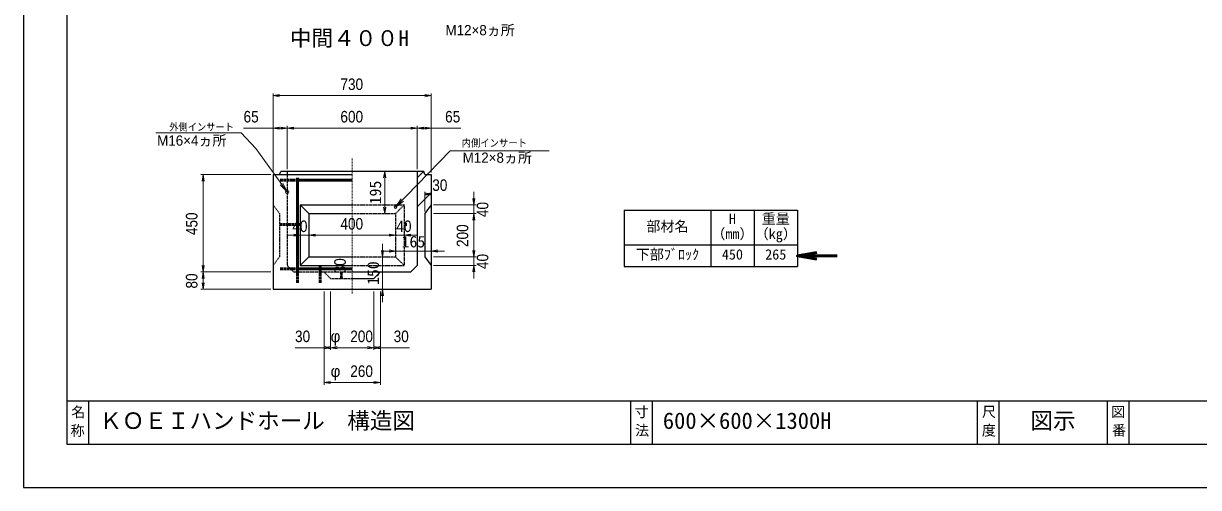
# Model space of a CAD drawing. Units: millimetres, scale not verified. Extents: x -210 to 210, y -148 to 148.
# Drawn here: x -210 to 61.1, y -148.5 to -41.3 of the extents above; entities that cross this region are included whole.
import ezdxf
from ezdxf.enums import TextEntityAlignment as Align

# ---------------------------------------------------------------- set-up
doc = ezdxf.new("R2010")
doc.units = ezdxf.units.MM
doc.linetypes.add('USER1', pattern=[12.95, 6.35, -3.175, 0.25, -3.175])
doc.linetypes.add('USER2', pattern=[4.7625, 3.175, -1.5875])
doc.layers.add('0-0', color=7, linetype='Continuous')
for name, color, linetype, lineweight in [('0-1_0', 9, 'Continuous', 25), ('0-2_dims', 2, 'Continuous', 13), ('0-3_pen1実線', 4, 'Continuous', 13), ('0-4_pen2実線', 3, 'Continuous', 13), ('0-5_pen3実線', 7, 'Continuous', 25), ('0-6_pen4実線', 6, 'Continuous', 25), ('0-7_pen1一点', 4, 'USER1', 13), ('0-8_pen2破線', 3, 'USER2', 25), ('0-A_鉄筋 1', 7, 'Continuous', 50), ('0-B_鉄筋 2', 7, 'USER2', 50)]:
    doc.layers.add(name, color=color, linetype=linetype, lineweight=lineweight)
doc.styles.add('ＭＳ ゴシック', font='')
doc.styles.add('ＭＳ Ｐゴシック', font='')
doc.styles.get('ＭＳ ゴシック').set_extended_font_data('MS Gothic')
doc.styles.get('ＭＳ Ｐゴシック').set_extended_font_data('MS PGothic')

# ---------------------------------------------------------------- blocks, each defined once
blk = doc.blocks.new('部分図 1')
at = {"layer": '0-1_0'}
blk.add_lwpolyline([(0, 0), (8400, 0), (8400, 5940), (0, 5940)], close=True, dxfattribs=at)
at = {"layer": '0-2_dims'}
for p, q in [((1151.7, 1456), (1151.7, 1820.95)), ((1881.7, 1810.95), (1151.7, 1810.95)), ((1881.7, 1456), (1881.7, 1820.95)), ((1151.7, 1660.95), (1015.3, 1660.95)), ((1151.7, 1456), (1151.7, 1670.95)), ((1151.7, 1660.95), (1216.7, 1660.95)), ((1216.7, 1471), (1216.7, 1670.95)), ((1216.7, 1471), (1216.7, 1670.95)), ((1216.7, 1660.95), (1816.7, 1660.95)), ((1816.7, 1471), (1816.7, 1670.95)), ((1816.7, 1471), (1816.7, 1670.95)), ((1881.7, 1456), (1881.7, 1670.95)), ((1141.7, 1446), (818.7, 1446)), ((828.7, 996), (828.7, 1446)), ((1851.7, 1276), (1851.7, 1366.1)), ((1851.7, 1356.1), (1881.7, 1356.1)), ((1881.7, 1316), (1881.7, 1366.1)), ((2078.05, 1306), (2078.05, 1366)), ((1891.7, 1306), (2088.05, 1306)), ((2078.05, 1266), (2078.05, 1306)), ((1891.7, 1266), (2088.05, 1266)), ((1891.7, 1266), (2088.05, 1266)), ((2078.05, 1266), (2078.05, 1206)), ((2078.05, 1266), (2078.05, 1066)), ((1276.7, 1166), (1216.7, 1166)), ((1276.7, 1166), (1276.7, 1156)), ((1316.7, 1166), (1276.7, 1166)), ((1316.7, 1166), (1316.7, 1176)), ((1316.7, 1166), (1316.7, 1156)), ((1316.7, 1166), (1376.7, 1166)), ((1316.7, 1166), (1716.7, 1166)), ((1716.7, 1166), (1656.7, 1166)), ((1716.7, 1166), (1716.7, 1176)), ((1716.7, 1166), (1716.7, 1176)), ((1716.7, 1166), (1756.7, 1166)), ((1756.7, 1166), (1756.7, 1176)), ((1756.7, 1166), (1816.7, 1166)), ((2078.05, 1066), (2078.05, 1126)), ((1891.7, 1066), (2088.05, 1066)), ((1891.7, 1066), (2088.05, 1066)), ((2078.05, 1066), (2078.05, 1026)), ((1141.7, 996), (818.7, 996)), ((1141.7, 996), (818.7, 996)), ((828.7, 916), (828.7, 996)), ((1466.7, 996), (1476.7, 996)), ((1891.7, 1026), (2088.05, 1026)), ((2078.05, 1026), (2078.05, 966)), ((1466.7, 971.45), (1466.7, 966)), ((1466.7, 966), (1476.7, 966)), ((1141.7, 916), (818.7, 916)), ((1386.7, 906), (1386.7, 475)), ((1386.7, 906), (1386.7, 636)), ((1416.7, 906), (1416.7, 636)), ((1416.7, 906), (1416.7, 636)), ((1616.7, 906), (1616.7, 636)), ((1616.7, 906), (1616.7, 636)), ((1646.7, 906), (1646.7, 636)), ((1646.7, 906), (1646.7, 475)), ((1416.7, 646), (1616.7, 646)), ((1416.7, 646), (1416.7, 646)), ((1616.7, 646), (1616.7, 646)), ((1386.7, 485), (1646.7, 485))]:
    blk.add_line(p, q, dxfattribs=at)
at = {"layer": '0-2_dims', "lineweight": 18}
for p, q in [((1003.7, 1638.99), (610.78, 1638.99)), ((2013.7, 1556.42), (2424.68, 1556.42)), ((1645.7, 1461), (1676.7, 1461)), ((1666.7, 1461), (1666.7, 1266)), ((1666.7, 1266), (1676.7, 1266)), ((1656.7, 1066), (1656.7, 1126)), ((1716.7, 1093), (1656.7, 1093)), ((1716.7, 1106), (1716.7, 1083)), ((1716.7, 1093), (1881.7, 1093)), ((1881.7, 1093), (1881.7, 1083)), ((1881.7, 1093), (1941.7, 1093)), ((1656.7, 1066), (1666.7, 1066)), ((1656.7, 1066), (1656.7, 916)), ((1656.7, 916), (1666.7, 916)), ((1656.7, 916), (1656.7, 856))]:
    blk.add_line(p, q, dxfattribs=at)
at = {"layer": '0-2_dims', "lineweight": 50}
blk.add_line((3571.05, 1070.59), (3754, 1070.59), dxfattribs=at)
at = {"layer": '0-2_dims'}
for points in [[(1181.7, 1815.95), (1151.7, 1810.95), (1181.7, 1805.95)], [(1851.7, 1805.95), (1881.7, 1810.95), (1851.7, 1815.95)], [(1216.7, 1366), (1071.77, 1566), (1003.7, 1638.99)], [(1181.7, 1665.95), (1151.7, 1660.95), (1181.7, 1655.95)], [(1186.7, 1655.95), (1216.7, 1660.95), (1186.7, 1665.95)], [(1246.7, 1665.95), (1216.7, 1660.95), (1246.7, 1655.95)], [(1786.7, 1655.95), (1816.7, 1660.95), (1786.7, 1665.95)], [(1846.7, 1665.95), (1816.7, 1660.95), (1846.7, 1655.95)], [(1816.7, 1660.95), (1881.7, 1660.95), (2018.1, 1660.95)], [(1851.7, 1655.95), (1881.7, 1660.95), (1851.7, 1665.95)], [(1716.7, 1296), (1968.7, 1556.42), (2013.7, 1556.42)], [(833.7, 1416), (828.7, 1446), (823.7, 1416)], [(1184.22, 1398.04), (1216.7, 1366), (1196.37, 1406.84)], [(1881.7, 1361.1), (1851.7, 1356.1), (1881.7, 1351.1)], [(1851.7, 1351.1), (1881.7, 1356.1), (1851.7, 1361.1)], [(1742.6, 1333.55), (1716.7, 1296), (1753.38, 1323.12)], [(2073.05, 1336), (2078.05, 1306), (2083.05, 1336)], [(2083.05, 1236), (2078.05, 1266), (2073.05, 1236)], [(2083.05, 1236), (2078.05, 1266), (2073.05, 1236)], [(1246.7, 1161), (1276.7, 1166), (1246.7, 1171)], [(1346.7, 1171), (1316.7, 1166), (1346.7, 1161)], [(1346.7, 1171), (1316.7, 1166), (1346.7, 1161)], [(1686.7, 1161), (1716.7, 1166), (1686.7, 1171)], [(1686.7, 1161), (1716.7, 1166), (1686.7, 1171)], [(1786.7, 1171), (1756.7, 1166), (1786.7, 1161)], [(2073.05, 1096), (2078.05, 1066), (2083.05, 1096)], [(2073.05, 1096), (2078.05, 1066), (2083.05, 1096)], [(823.7, 1026), (828.7, 996), (833.7, 1026)], [(833.7, 966), (828.7, 996), (823.7, 966)], [(1471.7, 966), (1466.7, 996), (1461.7, 966)], [(1461.7, 996), (1466.7, 966), (1471.7, 996)], [(2083.05, 996), (2078.05, 1026), (2073.05, 996)], [(823.7, 946), (828.7, 916), (833.7, 946)], [(1386.7, 641), (1416.7, 646), (1386.7, 651)], [(1416.7, 651), (1386.7, 646), (1416.7, 641)], [(1446.7, 651), (1416.7, 646), (1446.7, 641)], [(1586.7, 641), (1616.7, 646), (1586.7, 651)], [(1646.7, 651), (1616.7, 646), (1646.7, 641)], [(1616.7, 641), (1646.7, 646), (1616.7, 651)], [(1416.7, 646), (1386.7, 646), (1252.82, 646)], [(1616.7, 646), (1646.7, 646), (1780.58, 646)], [(1416.7, 490), (1386.7, 485), (1416.7, 480)], [(1616.7, 480), (1646.7, 485), (1616.7, 490)]]:
    blk.add_lwpolyline(points, dxfattribs=at)
at = {"layer": '0-2_dims', "lineweight": 18}
for points in [[(1671.7, 1431), (1666.7, 1461), (1661.7, 1431)], [(1661.7, 1296), (1666.7, 1266), (1671.7, 1296)], [(1651.7, 1096), (1656.7, 1066), (1661.7, 1096)], [(1686.7, 1088), (1716.7, 1093), (1686.7, 1098)], [(1911.7, 1098), (1881.7, 1093), (1911.7, 1088)], [(1661.7, 886), (1656.7, 916), (1651.7, 886)]]:
    blk.add_lwpolyline(points, dxfattribs=at)
at = {"layer": '0-2_dims', "lineweight": 50}
blk.add_lwpolyline([(3661.05, 1085.59), (3571.05, 1070.59), (3661.05, 1055.59)], dxfattribs=at)
at = {"layer": '0-3_pen1実線'}
for p, q in [((1816.7, 1431.59), (1846.11, 1461)), ((1816.7, 1296.89), (1881.7, 1361.89))]:
    blk.add_line(p, q, dxfattribs=at)
at = {"layer": '0-4_pen2実線'}
for centre, radius in [((1216.7, 1366), 8), ((1716.7, 1296), 6)]:
    blk.add_circle(centre, radius, dxfattribs=at)
at = {"layer": '0-5_pen3実線'}
for p, q in [((1151.7, 1446), (1516.7, 1446)), ((1151.7, 1446), (1151.7, 916)), ((1181.7, 1446), (1186.7, 1461)), ((1846.7, 1461), (1186.7, 1461)), ((1816.7, 1461), (1816.7, 1026)), ((1851.7, 1446), (1846.7, 1461)), ((1851.7, 1446), (1881.7, 1446)), ((1881.7, 1446), (1881.7, 916)), ((1276.7, 1306), (1516.7, 1306)), ((1276.7, 1306), (1316.7, 1266)), ((1881.7, 1306), (1851.7, 1266)), ((1316.7, 1266), (1316.7, 1066)), ((1316.7, 1266), (1516.7, 1266)), ((1851.7, 1266), (1851.7, 1066)), ((3171.05, 1281.59), (3171.05, 1021.59)), ((3371.05, 1281.59), (3371.05, 1021.59)), ((2771.05, 1121.59), (3571.05, 1121.59)), ((1276.7, 1026), (1316.7, 1066)), ((1316.7, 1066), (1516.7, 1066)), ((1851.7, 1066), (1881.7, 1026)), ((1516.7, 996), (1786.7, 996)), ((1646.7, 996), (1616.7, 966)), ((1816.7, 1026), (1786.7, 996)), ((1516.7, 966), (1616.7, 966)), ((1151.7, 916), (1881.7, 916)), ((300, 400), (300, 200)), ((2900, 400), (2900, 200)), ((4500, 400), (4500, 200)), ((5100, 400), (5100, 200))]:
    blk.add_line(p, q, dxfattribs=at)
blk.add_lwpolyline([(1276.7, 1306), (1276.7, 1026), (1516.7, 1026)], dxfattribs=at)
at = {"layer": '0-6_pen4実線'}
for p, q in [((2771.05, 1281.59), (3571.05, 1281.59)), ((2771.05, 1281.59), (2771.05, 1021.59)), ((3571.05, 1281.59), (3571.05, 1021.59)), ((2771.05, 1021.59), (3571.05, 1021.59)), ((200, 400), (8200, 400)), ((2800, 400), (2800, 200)), ((4400, 400), (4400, 200)), ((5000, 400), (5000, 200))]:
    blk.add_line(p, q, dxfattribs=at)
blk.add_lwpolyline([(200, 200), (8200, 200), (8200, 5740), (200, 5740)], close=True, dxfattribs=at)
at = {"layer": '0-7_pen1一点'}
blk.add_line((1516.7, 1519.72), (1516.7, 893), dxfattribs=at)
at = {"layer": '0-8_pen2破線'}
for p, q in [((1216.7, 1461), (1216.7, 1026)), ((1151.7, 1306), (1181.7, 1266)), ((1516.7, 1306), (1756.7, 1306)), ((1756.7, 1306), (1716.7, 1266)), ((1756.7, 1306), (1756.7, 1026)), ((1181.7, 1266), (1181.7, 1066)), ((1516.7, 1266), (1716.7, 1266)), ((1716.7, 1266), (1716.7, 1066)), ((1181.7, 1066), (1151.7, 1026)), ((1516.7, 1066), (1716.7, 1066)), ((1756.7, 1026), (1716.7, 1066)), ((1216.7, 1026), (1246.7, 996)), ((1246.7, 996), (1516.7, 996)), ((1516.7, 1026), (1756.7, 1026))]:
    blk.add_line(p, q, dxfattribs=at)
blk.add_lwpolyline([(1386.7, 996), (1416.7, 966), (1516.7, 966)], dxfattribs=at)
at = {"layer": '0-A_鉄筋 1'}
for p, q in [((1264.2, 1431), (1264.2, 986)), ((1264.2, 1421), (1516.7, 1421)), ((1264.2, 1011), (1516.7, 1011)), ((1369.2, 1021), (1369.2, 986))]:
    blk.add_line(p, q, dxfattribs=at)
at = {"layer": '0-B_鉄筋 2'}
for p, q in [((1264.2, 1421), (1184.2, 1421)), ((1184.2, 1216), (1274.2, 1216)), ((1769.2, 1216), (1759.2, 1216)), ((1264.2, 1011), (1184.2, 1011)), ((1264.2, 986), (1264.2, 946)), ((1369.2, 986), (1369.2, 946))]:
    blk.add_line(p, q, dxfattribs=at)
at = {"layer": '0-2_dims', "color": 7}
for s, height, style, p in [('中間４００H', 73.31, 'ＭＳ ゴシック', (1229, 2018)), ('M12×8ヵ所', 47.21, 'ＭＳ Ｐゴシック', (1947.02, 2075.81)), ('M16×4ヵ所', 47.21, 'ＭＳ Ｐゴシック', (616.72, 1565.8)), ('M12×8ヵ所', 47.21, 'ＭＳ Ｐゴシック', (2026.19, 1486.6)), ('165', 53.52, 'ＭＳ ゴシック', (1744.45, 1093.5)), ('φ', 53.32, 'ＭＳ Ｐゴシック', (1416.7, 656)), ('φ', 53.32, 'ＭＳ Ｐゴシック', (1416.7, 495))]:
    blk.add_text(s, height=height, dxfattribs=dict(at, style=style)).set_placement(p, align=Align.BOTTOM_LEFT)
at = {"layer": '0-2_dims', "color": 7, "style": 'ＭＳ Ｐゴシック', "width": 0.9}
for s, height, p in [('730', 53.32, (1462.15, 1820.95)), ('65', 53.32, (1015.3, 1670.95)), ('600', 53.32, (1462.15, 1670.95)), ('65', 53.32, (1945.37, 1670.95)), ('外側インサート', 33.79, (672.83, 1638.99)), ('内側インサート', 34.13, (2021.56, 1564.87)), ('30', 53.32, (1885.97, 1354.74)), ('40', 53.32, (1240.34, 1164.64)), ('400', 53.32, (1462.15, 1176)), ('40', 53.32, (1720.34, 1164.64)), ('30', 53.32, (1252.82, 656)), ('200', 53.32, (1507.61, 656)), ('30', 53.32, (1707.86, 656)), ('260', 53.32, (1507.61, 495))]:
    blk.add_text(s, height=height, dxfattribs=at).set_placement(p, align=Align.BOTTOM_LEFT)
at = {"layer": '0-2_dims', "color": 7, "style": 'ＭＳ ゴシック'}
for s, p in [('195', (1666.2, 1308.75)), ('150', (1656.2, 936.25))]:
    blk.add_text(s, height=53.52, rotation=90, dxfattribs=at).set_placement(p, align=Align.BOTTOM_LEFT)
at = {"layer": '0-2_dims', "color": 7, "style": 'ＭＳ Ｐゴシック', "width": 0.9}
for s, p in [('40', (2160.77, 1249.64)), ('450', (818.7, 1166.45)), ('200', (2068.05, 1111.45)), ('30', (1503.06, 989.64)), ('40', (2160.77, 1009.64)), ('80', (818.7, 919.64))]:
    blk.add_text(s, height=53.32, rotation=90, dxfattribs=at).set_placement(p, align=Align.BOTTOM_LEFT)
at = {"layer": '0-5_pen3実線', "style": 'ＭＳ ゴシック'}
for s, height, p in [('H', 47.65, (3254.8, 1204.09)), ('重量', 47.64, (3406.06, 1204.09)), ('部材名', 47.65, (2873.56, 1169.09)), ('（mm）', 47.66, (3173.54, 1134.08)), ('（kg）', 47.66, (3373.54, 1134.08)), ('下部ﾌﾞﾛｯｸ', 47.65, (2824.81, 1039.09)), ('450', 47.64, (3222.32, 1039.1)), ('265', 47.65, (3422.31, 1039.09)), ('名', 47.65, (220.57, 310.7)), ('寸', 47.59, (2819.4, 311.09)), ('ＫＯＥＩハンドホール\u3000構造図', 76.24, (350, 248)), ('600×600×1300H', 76.24, (2950, 248)), ('尺', 47.61, (4422.2, 311.83)), ('図示', 76.23, (4646.03, 248.01)), ('図', 47.61, (5018.4, 311.33)), ('称', 47.62, (217.15, 224.87)), ('法', 47.62, (2821.7, 226.25)), ('度', 47.63, (4421.7, 226)), ('番', 47.61, (5022.2, 226.5))]:
    blk.add_text(s, height=height, dxfattribs=at).set_placement(p, align=Align.BOTTOM_LEFT)

msp = doc.modelspace()

# ---------------------------------------------------------------- block references
at = {"layer": '0-0', "xscale": 0.05, "yscale": 0.05}
msp.add_blockref('部分図 1', (-210, -148.5), dxfattribs=at)

doc.saveas('drawing.dxf')
